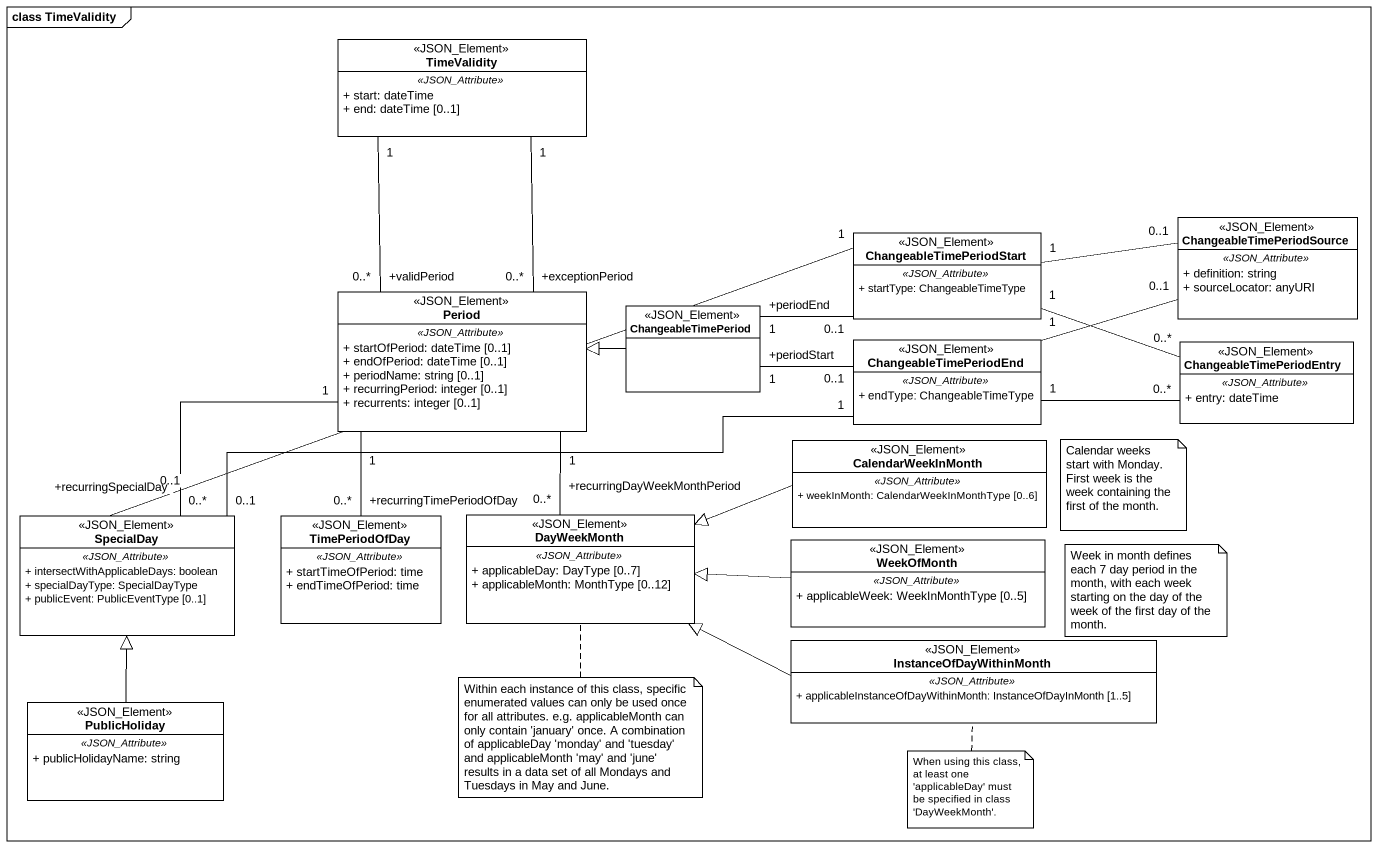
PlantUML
@startuml
mainframe class TimeValidity
hide circle
hide empty members
skinparam classAttributeIconSize 0
class TimeValidity <<JSON_Element>> {
  .. <<JSON_Attribute>> ..
  + start: dateTime
  + end: dateTime [0..1]
}
class ChangeableTimePeriodStart <<JSON_Element>> {
  .. <<JSON_Attribute>> ..
  + startType: ChangeableTimeType
}
class ChangeableTimePeriodSource <<JSON_Element>> {
  .. <<JSON_Attribute>> ..
  + definition: string
  + sourceLocator: anyURI
}
class Period <<JSON_Element>> {
  .. <<JSON_Attribute>> ..
  + startOfPeriod: dateTime [0..1]
  + endOfPeriod: dateTime [0..1]
  + periodName: string [0..1]
  + recurringPeriod: integer [0..1]
  + recurrents: integer [0..1]
}
class ChangeableTimePeriod <<JSON_Element>>
class ChangeableTimePeriodEnd <<JSON_Element>> {
  .. <<JSON_Attribute>> ..
  + endType: ChangeableTimeType
}
class ChangeableTimePeriodEntry <<JSON_Element>> {
  .. <<JSON_Attribute>> ..
  + entry: dateTime
}
class CalendarWeekInMonth <<JSON_Element>> {
  .. <<JSON_Attribute>> ..
  + weekInMonth: CalendarWeekInMonthType [0..6]
}
class SpecialDay <<JSON_Element>> {
  .. <<JSON_Attribute>> ..
  + intersectWithApplicableDays: boolean
  + specialDayType: SpecialDayType
  + publicEvent: PublicEventType [0..1]
}
class TimePeriodOfDay <<JSON_Element>> {
  .. <<JSON_Attribute>> ..
  + startTimeOfPeriod: time
  + endTimeOfPeriod: time
}
class DayWeekMonth <<JSON_Element>> {
  .. <<JSON_Attribute>> ..
  + applicableDay: DayType [0..7]
  + applicableMonth: MonthType [0..12]
}
class WeekOfMonth <<JSON_Element>> {
  .. <<JSON_Attribute>> ..
  + applicableWeek: WeekInMonthType [0..5]
}
class InstanceOfDayWithinMonth <<JSON_Element>> {
  .. <<JSON_Attribute>> ..
  + applicableInstanceOfDayWithinMonth: InstanceOfDayInMonth [1..5]
}
class PublicHoliday <<JSON_Element>> {
  .. <<JSON_Attribute>> ..
  + publicHolidayName: string
}
TimeValidity "1" -- "+validPeriod\n0..*" Period
TimeValidity "1" -- "+exceptionPeriod\n0..*" Period
ChangeableTimePeriodSource "0..1" -left- "1" ChangeableTimePeriodStart
Period "1" -- "+recurringSpecialDay\n0..*" SpecialDay
Period "1" -- "+recurringTimePeriodOfDay\n0..*" TimePeriodOfDay
Period "1" -- "+recurringDayWeekMonthPeriod\n0..*" DayWeekMonth
ChangeableTimePeriod "+periodEnd\n1" -right- "0..1" ChangeableTimePeriodStart
ChangeableTimePeriod -left-|> Period
ChangeableTimePeriod "+periodStart\n1" -right- "0..1" ChangeableTimePeriodEnd
ChangeableTimePeriodEnd "1" -right- "0..1" ChangeableTimePeriodSource
ChangeableTimePeriodEnd "1" -right- "0..*" ChangeableTimePeriodEntry
ChangeableTimePeriodEntry "0..*" -left- "1" ChangeableTimePeriodStart
CalendarWeekInMonth -left-|> DayWeekMonth
SpecialDay "0..1" -right- "1" ChangeableTimePeriodStart
SpecialDay "0..1" -right- "1" ChangeableTimePeriodEnd
WeekOfMonth -left-|> DayWeekMonth
InstanceOfDayWithinMonth -left-|> DayWeekMonth
PublicHoliday -up-|> SpecialDay
note as N1
  Calendar weeks start with Monday. First week is the week containing the first of the month.
end note
note as N2
  Week in month defines each 7 day period in the month, with each week starting on the day of the week of the first day of the month.
end note
note bottom of DayWeekMonth : Within each instance of this class, specific enumerated values can only be used once for all attributes. e.g. applicableMonth can only contain 'january' once. A combination of applicableDay 'monday' and 'tuesday' and applicableMonth 'may' and 'june' results in a data set of all Mondays and Tuesdays in May and June.
note bottom of InstanceOfDayWithinMonth : When using this class, at least one 'applicableDay' must be specified in class 'DayWeekMonth'.
@enduml
